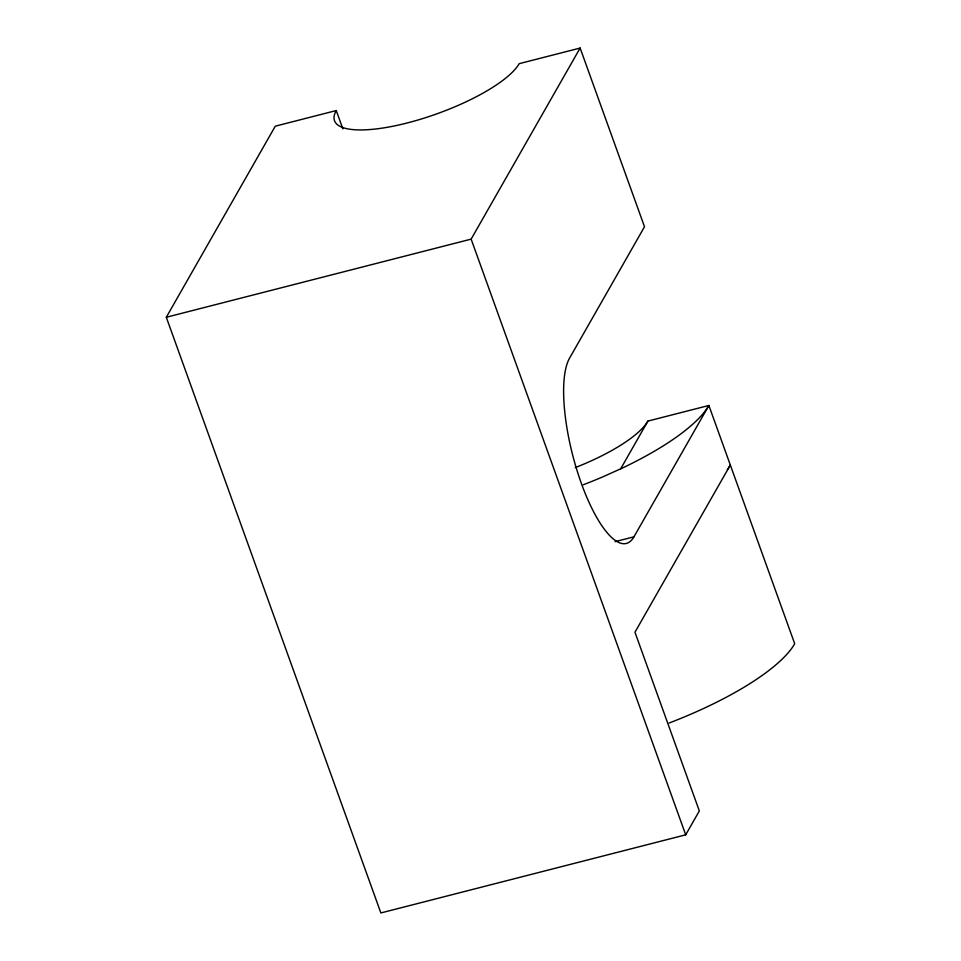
<?xml version="1.0" encoding="UTF-8"?>
<svg xmlns="http://www.w3.org/2000/svg" width="961" height="961" viewBox="0 0 961 961"><rect width="100%" height="100%" fill="white"/><g stroke="black" fill="none" stroke-linecap="round" stroke-linejoin="round"><path stroke-width="1.44" d="M727.357 469.605A165.136 47.053 -19.8 0 0 730.324 465.028L634.957 632.23L699.332 810.928L685.71 834.821L380.868 912.95L166.301 317.262L275.29 126.179L336.266 110.551A99.079 28.229 -19.8 0 0 407.284 122.948A99.079 28.229 -19.8 0 0 519.168 63.678L580.132 48.05L644.507 226.76L569.573 358.129A99.079 30.067 75.6 0 0 581.321 483.299A99.079 30.067 75.6 0 0 633.948 536.827L708.87 405.47L794.699 643.738A165.136 47.053 -19.8 0 1 669.132 723.02M166.301 317.262L471.142 239.133L580.132 48.05M620.686 468.812L647.906 421.086L708.87 405.47A165.136 47.053 -19.8 0 1 622.223 468.115L603.16 476.704A165.136 47.053 -19.8 0 1 583.315 484.752M615.076 541.668L633.948 536.827M471.142 239.133L685.71 834.821M336.266 110.551L342.849 128.846M647.906 421.086A99.079 28.229 -19.8 0 1 575.267 467.611"/></g></svg>
